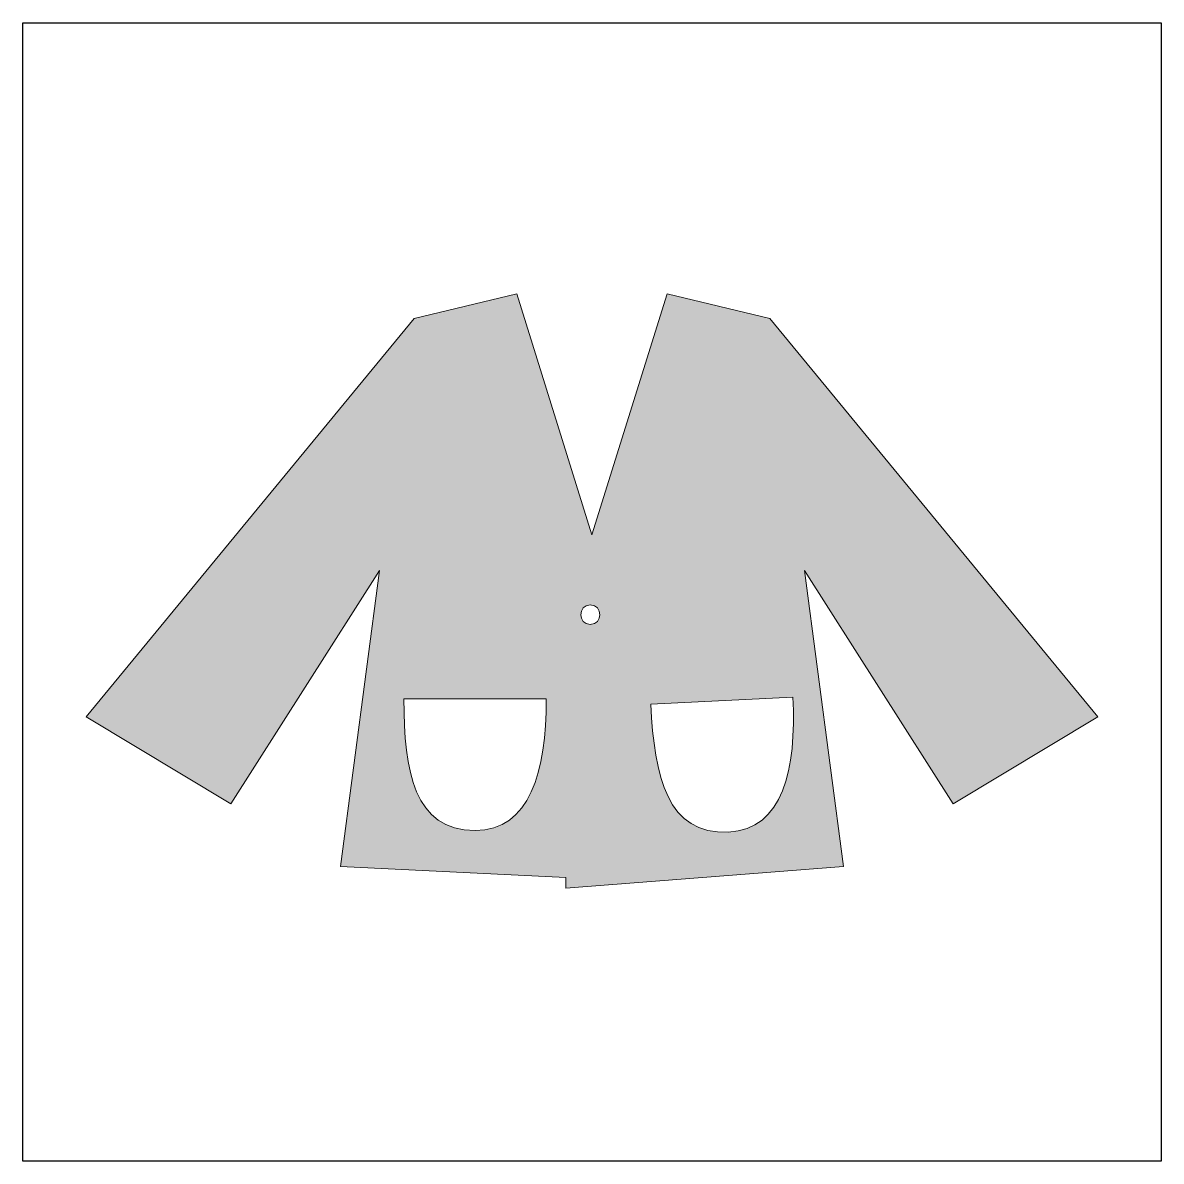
# Model space of a CAD drawing. Header units: inches. Extents: x 0 to 114, y 0 to 114.
import ezdxf

# ---------------------------------------------------------------- set-up
doc = ezdxf.new("R2010")
doc.units = ezdxf.units.IN
doc.header["$MEASUREMENT"] = 0
doc.layers.add('Image Background', color=7, linetype='Continuous')
doc.layers.add('Layer 1', color=7, linetype='Continuous')
picture_1 = doc.add_image_def('image1.png', size_in_pixel=(1350, 1350))

msp = doc.modelspace()

# ---------------------------------------------------------------- hatches: boundary and pattern name
at = {"layer": 'Layer 1', "true_color": 0x94a0ca}
h = msp.add_hatch(color=253, dxfattribs=at)
h.dxf.hatch_style = 2
h.paths.add_polyline_path([(75.02, 84.61), (64.71, 87.09), (57.15, 62.89), (49.59, 87.09), (39.28, 84.61), (6.35, 44.61), (20.89, 35.89), (35.83, 59.32), (31.91, 29.6), (54.52, 28.49), (54.52, 27.42), (82.39, 29.6), (78.47, 59.32), (93.41, 35.89), (107.95, 44.61)])
edge = h.paths.add_edge_path()
edge.add_spline(control_points=[(38.27, 46.42), (38.27, 46.42), (52.56, 46.42), (52.56, 46.42), (52.56, 39.12), (50.92, 33.21), (45.42, 33.21), (39.29, 33.21), (38.27, 39.12), (38.27, 46.42)], knot_values=[0, 0, 0, 0, 1, 1, 1, 2, 2, 2, 3, 3, 3, 3], degree=3, periodic=1)
edge = h.paths.add_edge_path()
edge.add_spline(control_points=[(56.98, 55.85), (58.24, 55.85), (58.24, 53.89), (56.98, 53.89), (55.71, 53.89), (55.71, 55.85), (56.98, 55.85)], knot_values=[0, 0, 0, 0, 1, 1, 1, 2, 2, 2, 2], degree=3, periodic=1)
edge = h.paths.add_edge_path()
edge.add_spline(control_points=[(63.05, 45.88), (63.05, 45.88), (77.32, 46.6), (77.32, 46.6), (77.68, 39.31), (76.34, 33.32), (70.84, 33.04), (64.72, 32.74), (63.41, 38.6), (63.05, 45.88)], knot_values=[0, 0, 0, 0, 1, 1, 1, 2, 2, 2, 3, 3, 3, 3], degree=3, periodic=1)

# ---------------------------------------------------------------- linework, layer by layer
at = {"layer": 'Layer 1', "lineweight": 0}
msp.add_lwpolyline([(75.02, 84.61), (64.71, 87.09), (57.15, 62.89), (49.59, 87.09), (39.28, 84.61), (6.35, 44.61), (20.89, 35.89), (35.83, 59.32), (31.91, 29.6), (54.52, 28.49), (54.52, 27.42), (82.39, 29.6), (78.47, 59.32), (93.41, 35.89), (107.95, 44.61), (75.02, 84.61)], dxfattribs=at)
for points, knots in [([(56.98, 55.85), (58.24, 55.85), (58.24, 53.89), (56.98, 53.89), (55.71, 53.89), (55.71, 55.85), (56.98, 55.85)], [0, 0, 0, 0, 1, 1, 1, 2, 2, 2, 2]), ([(38.27, 46.42), (38.27, 46.42), (52.56, 46.42), (52.56, 46.42), (52.56, 39.12), (50.92, 33.21), (45.42, 33.21), (39.29, 33.21), (38.27, 39.12), (38.27, 46.42)], [0, 0, 0, 0, 1, 1, 1, 2, 2, 2, 3, 3, 3, 3]), ([(63.05, 45.88), (63.05, 45.88), (77.32, 46.6), (77.32, 46.6), (77.68, 39.31), (76.34, 33.32), (70.84, 33.04), (64.72, 32.74), (63.41, 38.6), (63.05, 45.88)], [0, 0, 0, 0, 1, 1, 1, 2, 2, 2, 3, 3, 3, 3])]:
    msp.add_open_spline(points, degree=3, knots=knots, dxfattribs=at)

# ---------------------------------------------------------------- pictures from other files: only their frames are drawn
at = {"layer": 'Image Background'}
image = msp.add_image(picture_1, insert=(0, 0), size_in_units=(114.3, 114.3), dxfattribs=at)

doc.saveas('drawing.dxf')
